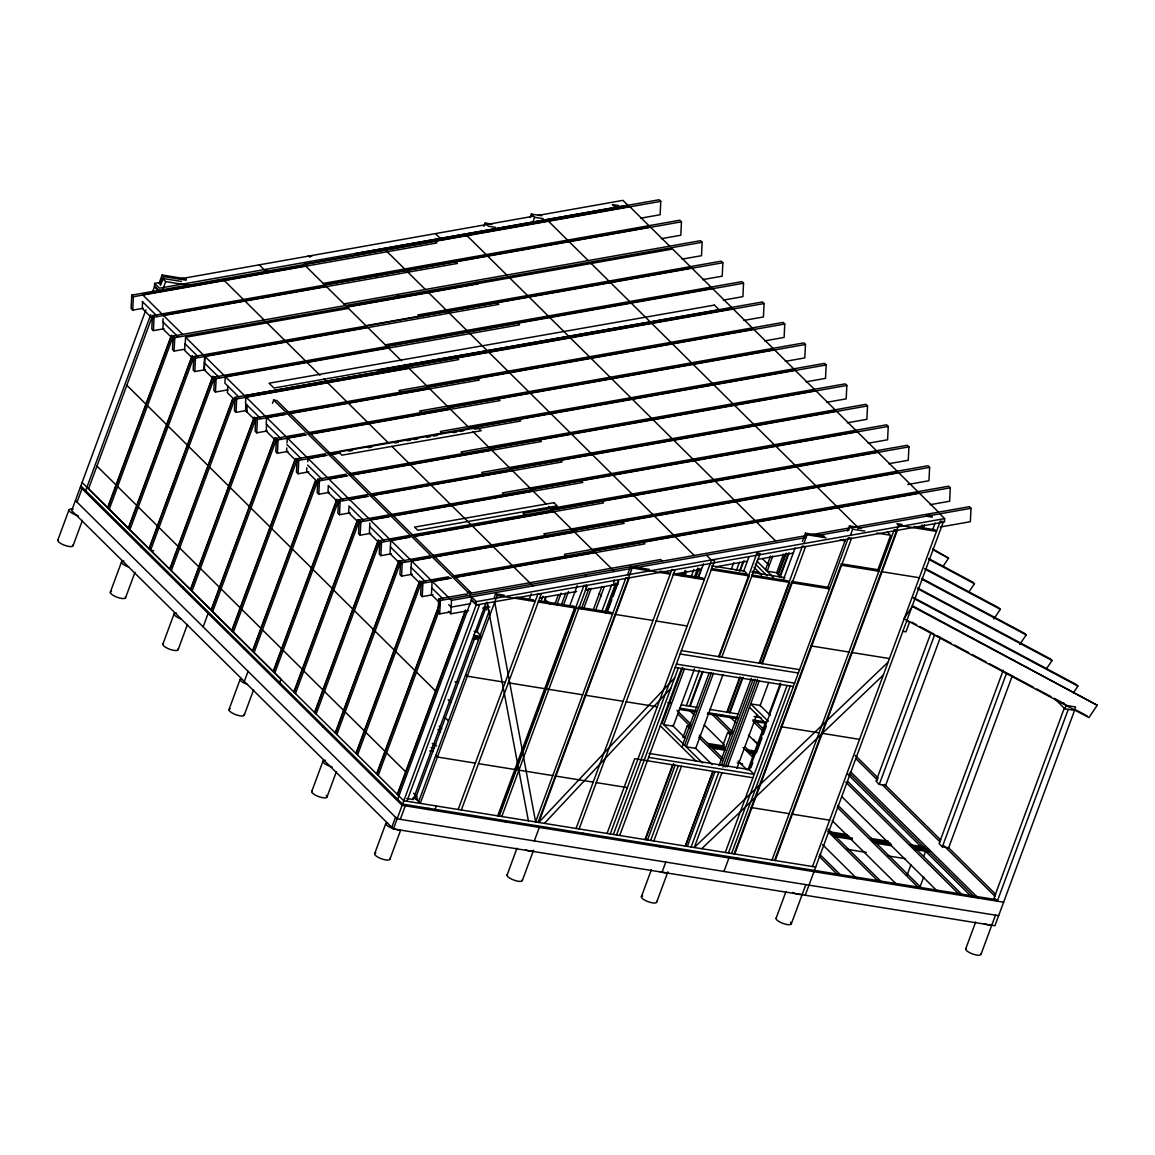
<?xml version="1.0" encoding="UTF-8"?>
<svg xmlns="http://www.w3.org/2000/svg" width="1155" height="1155" viewBox="0 0 1155 1155"><rect width="100%" height="100%" fill="white"/><g stroke="black" fill="none" stroke-linecap="round" stroke-linejoin="round"><path stroke-width="1.5" d="M640.606 218.208L660.126 214.743L660.776 201.345L131.742 295.131L131.093 308.544L132.71 310.146L143.364 308.255M132.71 310.146L133.359 296.734L131.742 295.131M142.57 301.744L142.238 308.457L153.153 319.256M661.31 238.681L680.815 235.23L681.464 221.818L152.446 315.604L151.796 329.016L153.413 330.619L164.053 328.727M159.953 282.455L154.626 283.394L154.467 286.743L159.318 291.551M153.413 330.619L154.063 317.206L152.446 315.604M163.1 318.549L162.927 321.899L177.812 336.625M163.259 322.216L162.927 328.93L173.842 339.729M681.999 259.153L701.504 255.703L702.153 242.29L173.135 336.076L172.485 349.489L174.102 351.091L184.742 349.2M174.102 351.091L174.752 337.679L173.135 336.076M185.248 343.973L185.565 337.274L348.449 308.399M702.688 279.626L722.207 276.175L722.857 262.762L193.823 356.549L193.174 369.961L194.791 371.564L205.446 369.672M194.791 371.564L195.44 358.151L193.823 356.549M203.987 369.557L204.637 356.144L367.535 327.269M204.969 356.462L204.32 369.874L215.234 380.674M723.377 300.098L742.896 296.647L743.546 283.235L214.512 377.035L213.863 390.433L215.48 392.036L227.91 389.841M215.48 392.036L216.129 378.623L214.512 377.035M388.123 347.641L225.225 376.516L224.907 383.215L238.666 396.844M227.766 386.044L227.434 392.743L234.71 399.948M743.95 320.411L763.426 316.961L764.076 303.548L235.057 397.349L234.407 410.747L236.024 412.349L246.665 410.458M236.024 412.349L236.66 398.937L235.057 397.349M408.755 368.055L245.871 396.93L245.539 403.644L260.092 418.038M245.871 403.961L245.539 410.66L255.241 420.261M246.838 411.945L247.156 405.232M284.144 412.783L255.746 417.821L255.096 431.219L256.713 432.822L267.368 430.931M256.713 432.822L257.363 419.409L255.746 417.821M286.036 413.952L266.56 417.403L266.242 424.116L281.113 438.828M266.56 424.434L266.228 431.133L277.142 441.932M304.848 433.255L276.435 438.294L275.785 451.692L277.402 453.294L288.057 451.403M277.402 453.294L278.052 439.896L276.435 438.294M286.772 447.938L286.599 451.287L297.514 462.087M287.003 442.914L287.249 437.875L304.963 434.742M325.537 453.727L297.124 458.766L296.474 472.164L298.091 473.767L308.746 471.875M298.091 473.767L298.741 460.369L297.124 458.766M306.811 467.775L306.653 471.125L318.78 483.122M307.779 461.711L307.937 458.362L325.652 455.214M346.226 474.2L317.827 479.238L317.177 492.651L318.794 494.239L329.435 492.362M318.794 494.239L319.444 480.841L317.827 479.238M367.507 494.571L338.516 499.711L337.866 513.123L339.483 514.711L350.138 512.834M339.483 514.711L340.133 501.313L338.516 499.711M388.21 515.043L359.205 520.183L358.555 533.596L360.172 535.198L370.827 533.307M360.172 535.198L360.822 521.786L359.205 520.183M376.313 277.359L376.472 274.009L378.089 275.597M369.86 523.128L369.369 533.177L380.284 543.976M408.899 535.516L379.894 540.656L379.244 554.068L380.861 555.671L391.516 553.779M380.861 555.671L381.511 542.258L379.894 540.656M397.002 297.831L397.161 294.482L398.778 296.07M390.635 541.926L390.072 553.664L400.973 564.448M429.588 555.988L400.597 561.128L399.948 574.54L401.565 576.143L412.205 574.252M401.565 576.143L402.214 562.73L400.597 561.128M430.887 557.273L411.411 560.724L410.761 574.136L421.676 584.921M448.515 576.778L421.286 581.6L420.637 595.013L422.254 596.615L432.908 594.724M422.254 596.615L422.903 583.203L421.286 581.6M449.8 578.063L432.1 581.196L431.45 594.608L439.94 602.997M465.378 594.161L438.741 598.882L438.091 612.294L439.709 613.883L450.363 611.991M439.709 613.883L440.358 600.485L438.741 598.882M468.555 610.663L450.854 613.796L451.504 600.383L432.1 581.196M476.163 605.003L476.336 601.64L471.485 596.846L471.312 600.196L476.163 605.003L944.472 521.973L944.631 518.624L939.78 513.816M586.206 589.801L586.451 584.777M613.738 584.921L613.984 579.897M400.626 392.123L399.009 390.534L783.148 322.418L784.765 324.021L784.115 337.433L764.653 340.884M421.315 412.609L419.698 411.007L803.851 342.891L805.468 344.493L804.818 357.906L785.342 361.356M442.004 433.082L440.387 431.479L824.54 363.377L826.157 364.966L825.507 378.378L806.031 381.829M462.707 453.554L461.09 451.952L845.229 383.85L846.846 385.438L846.196 398.85L826.72 402.301M483.396 474.026L481.779 472.424L865.918 404.322L867.535 405.925L866.885 419.323L847.424 422.773M504.085 494.499L502.468 492.896L886.621 424.795L888.238 426.397L887.589 439.795L868.112 443.246M524.774 514.971L523.157 513.369L907.31 445.267L908.927 446.87L908.278 460.268L888.801 463.718M545.478 535.444L543.861 533.841L927.999 465.739L929.616 467.342L928.967 480.74L907.729 484.508M566.167 555.916L564.55 554.313L948.688 486.212L950.305 487.814L949.655 501.227L930.194 504.677M852.549 527.402L969.392 506.684L971.009 508.287L970.359 521.699L940.257 527.027M57.75 540.295L68.954 509.99M145.92 309.858L71.697 510.64L393.407 828.943L994.903 925.776L1074.569 710.397L1064.867 708.795L1055.944 699.973M152.807 291.248L154.683 286.166L159.534 290.973M77.053 502.136L82.034 488.666M159.043 283.423L162.162 275.005L186.302 278.889M159.996 284.996L162.436 278.413L181.393 281.459M160.661 285.011L163.779 276.594L162.162 275.005M85.658 490.644L150.756 314.665M88.531 488.825L152.359 316.253M162.624 289.847L165.67 281.603L162.436 278.413M73.068 545.651L82.409 520.4M107.603 507.709L171.359 335.34M107.993 507.839L171.763 335.441M109.22 509.297L172.976 336.942M128.292 528.182L192.048 355.812M128.681 528.326L192.452 355.913M129.909 529.77L193.751 357.198M110.288 592.284L121.506 561.98M141.155 547.152L141.603 545.954M125.606 597.64L134.947 572.389M148.981 548.654L212.737 376.285M149.37 548.798L213.155 376.386M214.44 377.671L150.598 550.256L153.759 550.762M169.684 569.126L232.805 398.461M170.074 569.271L233.223 398.547M171.301 570.729L235.057 398.36M183.01 588.574L183.457 587.361M162.826 644.273L174.044 613.955M190.373 589.599L254.129 417.244M190.763 589.743L254.533 417.345M191.99 591.201L255.833 418.615M178.144 649.63L187.485 624.364M272.45 403.427L273.692 400.063L276.853 400.568L470.85 592.515L469.609 595.879M203.15 626.891L208.131 613.421M211.062 610.071L274.818 437.716M211.452 610.215L275.222 437.817M212.679 611.674L276.521 439.088M231.751 630.543L294.886 459.878M232.141 630.688L295.925 458.29M233.368 632.146L297.21 459.56M244.282 649.197L244.73 647.984M228.95 709.69L240.153 679.385M252.454 651.016L315.575 480.35M252.844 651.16L315.994 480.437M254.071 652.618L317.827 480.263M244.311 681.421L248.051 671.315M244.268 715.046L253.609 689.795M273.143 671.488L336.899 499.133M273.533 671.633L336.683 500.909M274.76 673.091L337.967 502.194M279.654 682.591L280.954 679.227L82.063 482.472M293.832 691.961L357.588 519.606M294.222 692.105L357.992 519.707M295.449 693.563L359.219 521.165M483.959 226.337L485.187 223.016L492.088 224.128M314.521 712.433L378.291 540.078M314.853 712.765L378.623 540.352M316.138 714.035L379.923 541.637M323.183 727.26L323.631 726.047M311.72 791.579L322.924 761.275M335.224 732.905L398.98 560.55M335.542 733.237L399.312 560.825M336.841 734.508L399.991 563.799M530.131 217.429L531.372 214.079L541.709 215.74M533.365 220.619L534.606 217.284L531.372 214.079M327.038 796.936L336.379 771.684M355.913 753.392L419.669 581.023M356.231 753.71L420.016 581.297M357.53 754.98L421.301 582.582M376.602 773.864L439.737 603.184M376.934 774.182L439.449 605.148M378.219 775.453L438.886 611.471M466.447 595.374L467.688 591.995L273.692 400.063M374.61 853.805L385.813 823.501M397.291 794.337L465.436 610.143L467.053 611.746M397.623 794.654L465.754 610.461M397.667 799.303L471.529 599.618L476.38 604.426L479.542 604.931L406.921 801.238M391.79 827.341L395.53 817.235M393.407 828.943L476.38 604.426M400.309 819.343L405.29 805.872M389.928 859.161L400.511 830.532M485.793 603.256L413.172 799.563L406.849 798.553M486.342 606.389L476.943 631.756L480.581 635.365M480.35 637.791L475.181 636.954L415.396 798.581L420.247 803.389L497.184 595.403L495.567 593.8L494.326 597.164M418.63 801.787L489.345 610.634M428.346 809.54L428.794 808.327M435.117 809.352L436.373 805.973M528.831 600.6L531.314 593.843M458.174 809.496L538.042 593.583L541.204 594.089L461.336 810.001M540.915 601.668L542.922 596.269M544.077 602.174L545.94 597.149M555.151 603.358L558.269 594.926M556.768 604.96L561.128 593.15M561.272 605.076L565.647 593.28M563.51 604.989L568.505 591.504M569.762 605.798L577.24 585.599M497.69 815.849L574.627 607.862L573.01 606.26M498.628 816.008L583.954 585.354L587.115 585.859L501.79 816.513M499.263 816.109L576.201 608.122M581.456 608.656L588.949 588.415M583.694 608.57L591.187 588.328M505.471 821.956L505.919 820.743M593.179 610.1L601.914 586.48M595.72 610.028L604.397 586.552M601.813 611.471L611.731 584.647M507.045 875.129L517.007 848.189M604.975 611.977L615.803 583.03M606.144 613.392L618.604 579.709M607.443 611.601L611.803 599.806M613.06 596.428L618.618 581.196M627.555 574.699L630.616 566.412L649.586 569.473M538.143 822.36L632.233 568.015L630.616 566.412M534.317 840.927L539.313 827.456M522.363 880.485L533.567 850.181M576.071 828.467L671.864 569.531L675.025 570.036L579.103 828.958M582.596 834.372L583.044 833.159M681.479 575.84L682.721 572.476M683.385 575.45L685.247 570.397M683.717 575.753L685.579 570.7M684.67 576.489L686.532 571.436M691.383 576.244L693.881 569.502M694.545 576.749L697.779 568.015M695.411 578.554L699.165 568.433M697.663 578.467L701.403 568.347M698.501 577.385L703.496 563.857M607.054 833.462L634.701 758.705L752.916 777.734M610.215 833.968L711.48 560.204L706.629 555.411M613.377 834.473L714.642 560.724L711.48 560.204M616.539 834.978L678.317 667.965M619.701 835.498L681.479 668.485M662.162 723.073L682.764 667.402M684.381 669.005L663.779 724.676L673.264 726.192L694.487 668.846M731.288 569.328L733.786 562.586M686.388 705.662L699.482 670.218M736.312 570.657L739.431 562.225M689.535 706.167L702.399 671.402M739.474 571.176L742.809 562.153M690.17 706.268L703.034 671.503M740.326 570.671L744.065 560.579M743.488 571.667L749.046 556.638M644.981 839.57L672.629 764.812M682.894 737.655L687.254 725.874L690.416 726.38M673.538 763.614L645.89 838.371L647.507 839.974L675.155 765.216M682.995 743.632L709.199 672.788M682.071 747.372L683.37 744.008M684.612 745.235L711.437 672.701M650.669 840.479L678.317 765.722M718.684 656.632L756.987 553.086L760.134 553.591L721.846 657.137M719.305 656.733L749.205 575.912L711.278 569.805M713.516 673.062L686.229 746.837L695.714 748.353L723.001 674.592M653.831 840.984L681.479 766.241M641.372 896.742L651.348 869.816M659.722 846.788L660.169 845.576M765.563 569.588L770.558 556.089M772.796 556.003L767.18 571.191L776.665 572.721L783.538 554.155M662.075 872.184L665.814 862.092M721.355 716.143L721.803 714.931M726.841 712.173L739.907 676.83M777.878 574.179L785.357 553.981M656.69 902.113L667.908 871.808M727.477 712.274L740.326 677.494M778.253 575.002L786.353 553.115M729.368 712.577L742.232 677.812M779.524 576.98L788.244 553.418M730.003 712.678L743.069 677.335M780.419 576.374L789.139 552.812M783.364 579.752L795.116 547.975M712.751 771.699L685.724 844.781L687.341 846.384L714.988 771.627M685.435 846.081L713.097 771.323M730.884 732.891L727.722 732.385L722.741 745.856L725.297 748.382M719.045 765.563L751.299 678.389M802.407 541.45L805.468 533.177L824.439 536.223M691.123 846.99L718.785 772.247M721.283 765.491L753.132 679.385M759.138 663.143L802.436 546.084L805.598 546.604L762.3 663.649M804.024 543.052L807.085 534.779L805.468 533.177M759.773 663.244L789.659 582.438L751.732 576.331M722.929 767.021L755.384 679.284M761.665 663.548L791.565 582.741L829.492 588.848L827.875 587.245L845.027 540.887L843.41 539.284M721.947 772.753L694.285 847.496L888.108 662.133M725.167 766.92L757.622 679.198M727.405 766.833L759.239 680.8M736.89 768.364L756.857 714.382M759.99 705.95L768.725 682.331M748.079 769.461L765.289 722.943M769.129 713.718L780.405 683.24M749.119 770.082L780.953 684.049M750.923 767.729L752.771 762.748M756.453 752.786L761.997 737.828M763.224 734.508L766.285 726.206M725.268 852.491L787.046 685.478M728.43 852.996L790.208 685.983M847.611 531.011L849.474 525.958L861.543 527.907M723.968 871.448L728.949 857.977M731.591 853.502L848.391 537.725L851.553 538.23L734.753 854.021M850.831 534.216L852.708 529.163L849.474 525.958M734.118 853.92L840.941 565.113L878.883 571.22L877.266 569.617L841.057 563.784M736.847 859.205L737.294 857.992M877.555 570.628L890.635 535.27L876.847 533.047M772.045 860.013L894.23 529.697L897.392 530.203L775.207 860.533M774.572 860.432L898.547 525.265L896.944 523.663L902.113 524.5M776.03 918.427L785.992 891.487M920.954 528.283L922.21 524.904M923.192 528.196L924.448 524.818M932.677 529.712L935.175 522.984M791.348 923.783L801.931 895.168M802.09 894.735L805.829 884.629M812.499 866.539L940.271 521.122L943.433 521.627L805.252 895.241M930.815 633.171L876.053 781.213L879.287 784.418L885.611 785.443L940.372 637.387M879.287 784.418L934.669 634.687M907.151 874.956L910.891 864.85M923.726 856.303L925.588 851.249L972.091 897.262M919.972 887.04L923.711 876.948M1003.204 670.304L939.102 843.598L942.336 846.803L948.659 847.813L1012.141 676.209M942.336 846.803L1006.438 673.509M965.681 948.962L975.643 922.022M1064.39 707.871L994.065 897.984L997.299 901.189L1068.245 709.387M1064.867 708.795L1066.108 705.431L1063.567 702.904M980.999 954.319L995.48 915.164M1074.352 710.325L1075.594 706.947L1066.108 705.431M943.029 566.398L948.573 558.154L932.735 548.957M968.886 591.981L974.445 583.751L972.828 582.149L928.577 558.5M993.834 618.95L1000.317 609.349L998.7 607.747L925.978 568.895M1019.692 644.548L1026.174 634.932L1024.557 633.33L921.82 578.438M1046.488 668.759L1052.046 660.53L1050.429 658.928L917.648 587.982M1073.284 692.986L1077.904 686.113L1076.287 684.525L913.49 597.525M1097.25 705.257L1088.92 717.616L903.975 618.791L912.306 606.447L1097.25 705.257L912.277 605.682M544.424 823.371L670.737 688.438M674.621 677.942L538.779 822.461L629.1 578.28L625.952 577.76L535.617 821.956L494.658 601.726M701.72 848.694L883.358 674.968M179.458 278.99L532.455 216.404M537.782 215.465L622.935 200.364L627.786 205.171L159.477 288.187L154.626 283.394M305.454 265.852L142.57 294.727L161.96 313.915M133.359 296.734L436.749 242.954L435.132 241.352M323.241 283.437L679.847 220.215L681.464 221.818M324.526 284.722L650.308 226.958L669.698 246.159M326.143 286.325L163.259 315.2L182.663 334.387M154.063 317.206L457.438 263.427L455.821 261.824M343.93 303.909L700.536 240.688L702.153 242.29M174.752 337.679L478.127 283.899L476.51 282.296M365.918 325.667L691.686 267.917M195.44 358.151L498.816 304.371L497.199 302.769M385.308 344.869L741.929 281.632L743.546 283.235M386.506 346.038L712.274 288.288L731.678 307.475M216.129 378.623L519.519 324.844L517.902 323.241M407.138 366.453L732.92 308.703L752.309 327.89M407.513 366.828L244.629 395.717L225.225 376.516M236.66 398.937L458.607 359.595L456.99 357.992M427.826 386.925L753.609 329.175L773.013 348.362M286.512 412.364L784.765 324.021M289.573 413.331L429.443 388.528M257.363 419.409L285.761 414.385M289.313 413.75L479.296 380.067L477.679 378.465M448.53 407.397L774.298 349.647L793.702 368.835M308.399 432.62L805.468 344.493M310.262 433.804L450.147 409M278.052 439.896L306.465 434.858M310.016 434.222L499.985 400.54L498.368 398.937M469.219 427.87L794.986 370.12L814.391 389.307M327.905 453.309L826.157 364.966M329.189 454.594L339.815 452.702M348.666 451.129L352.203 450.508M368.142 447.678L371.679 447.057M394.707 442.971L398.244 442.351M407.094 440.777L410.631 440.142M414.183 439.521L417.72 438.9M426.57 437.326L430.108 436.691M433.645 436.07L437.196 435.435M453.121 432.62L456.673 431.984M460.21 431.364L463.747 430.728M298.741 460.369L327.154 455.33M330.705 454.695L339.584 453.121M474.517 429.198L520.674 421.012L519.057 419.409M489.908 448.357L815.69 390.592L835.079 409.78M348.593 473.781L846.846 385.438M346.341 475.687L328.641 478.834L348.03 498.022M349.878 475.066L491.525 449.945M319.444 480.841L347.843 475.802M351.394 475.167L541.377 441.484L539.76 439.896M510.597 468.829L836.379 411.065L855.783 430.266M370.466 494.051L867.535 405.925M367.03 496.159L349.33 499.306L368.734 518.494M370.582 495.538L512.214 470.417M340.133 501.313L368.532 496.275M372.083 495.639L562.066 461.957L560.449 460.369M531.3 489.301L857.068 431.537L876.472 450.739M391.17 514.524L888.238 426.397M532.917 490.889L370.019 519.779L389.423 538.966M360.822 521.786L389.235 516.747M392.787 516.112L582.755 482.444L581.138 480.841M551.989 509.774L877.757 452.009L897.161 471.211M411.859 534.996L908.927 446.87M410.184 536.801L390.722 540.251L410.112 559.439M413.735 536.165L553.606 511.376M381.511 542.258L409.924 537.219M413.476 536.599L603.444 502.916L601.827 501.313M572.678 530.246L898.46 472.482L917.85 491.684M432.548 555.468L929.616 467.342M434.424 556.638L574.295 531.849M402.214 562.73L430.613 557.692M434.165 557.071L624.148 523.388L622.531 521.786M593.367 550.718L919.149 492.954L938.553 512.156M453.236 575.941L950.305 487.814M455.113 577.11L594.984 552.321M422.903 583.203L451.302 578.164M454.853 577.543L644.837 543.861L643.22 542.258M468.93 593.526L660.674 559.525L662.291 561.128M440.358 600.485L805.757 535.703M811.07 534.751L850.022 527.849M451.504 600.383L631.135 568.549M636.419 567.61L804.963 537.725M818.765 535.27L849.315 529.856M857.703 528.369L971.009 508.287M476.336 601.64L944.631 518.624M470.648 603.646L451.172 607.097L448.746 604.7M482.718 608.151L489.807 606.895M539.371 598.102L576.562 591.504M585.412 589.945L618.069 584.156M674.722 574.107L701.273 569.401M715.436 566.888L747.299 561.243M757.925 559.352L793.326 553.072M618.647 205.561L612.323 204.536L613.94 206.139L618.676 206.904M534.606 217.284L543.225 218.67M495.322 227.333L488.421 226.221L485.187 223.016M311.807 256.165L308.371 255.616L309.988 257.204M267.368 270.256L264.206 269.75L259.37 264.957M217.718 279.568L220.879 280.073M163.779 276.594L186.186 280.203M165.67 281.603L191.528 285.776M932.258 515.809L925.949 514.798L927.566 516.401L932.302 517.166M914.183 526.435L934.871 529.77L936.488 531.372L898.547 525.265M852.708 529.163L864.777 531.098M807.085 534.779L826.056 537.826M839.844 540.049L845.027 540.887M881.409 571.624L919.337 577.731M752.295 571.321L758.618 572.331L761.102 574.8M711.596 565.849L744.354 571.119L746.505 573.255M752.049 572.36L784.808 577.63M711.379 568.491L747.588 574.324M751.847 575.002L788.042 580.835M791.666 581.413L828.51 587.346M659.924 571.133L668.543 572.519L670.16 574.122L632.233 568.015M673.307 573.284L702.688 578.02L704.305 579.622L673.192 574.613M906.531 621.231L909.692 621.736L905.953 631.843L902.806 631.323M495.567 593.8L504.186 595.186M516.256 597.135L533.495 599.907L535.111 601.51L497.184 595.403M538.389 600.687L574.584 606.519M578.179 607.097L610.937 612.367L612.554 613.969L538.273 602.015M615.081 614.373L653.008 620.48M656.04 620.971L687.153 625.981M811.055 645.919L848.983 652.026M851.509 652.445L889.437 658.552M467.688 591.995L470.85 592.515M681.378 650.626L799.592 669.655M680.136 653.99L798.35 673.019M474.156 631.309L477.708 631.886M676.397 664.096L794.611 683.125M675.155 667.46L793.37 686.489M473.666 635.25L480.783 636.391M472.424 638.614L475.976 639.191M667.763 702.659L671.214 703.207M681.363 704.853L697.317 707.423M709.733 709.415L738.088 713.978M754.042 716.548L761.131 717.688M679.732 708.159L696.075 710.787M707.784 712.664L737.569 717.472M752.8 719.912L765.621 721.976M679.284 709.372L695.065 711.899M707.336 713.877L737.121 718.684M752.901 721.211L765.173 723.189M505.226 682.316L467.284 676.209L465.667 674.607M508.388 682.822L582.654 694.79M585.195 695.195L623.123 701.302M626.154 701.792L657.253 706.788M781.155 726.74L819.083 732.848M821.624 733.252L859.551 739.359M455.07 681.854L458.564 682.417M707.669 743.43L723.665 746M746.765 749.725L755.644 751.154M709.285 745.033L725.282 747.603M748.267 751.299L755.486 752.468M709.127 746.347L725.109 748.916M749.884 752.901L755.327 753.782M712.519 748.223L724.95 750.23M737.208 762.906L742.55 763.758M649.023 753.421L749.306 769.577L754.157 774.37L648.59 757.377M432.288 743.531L435.796 744.094M433.125 745.192L436.677 745.769M431.003 747.53L434.569 748.108M429.761 750.894L433.327 751.472M475.326 763.137L437.399 757.03L435.781 755.428M478.488 763.643L552.769 775.597M555.295 776.001L593.222 782.108M596.254 782.599L627.367 787.609M751.27 807.547L789.197 813.654M791.724 814.073L829.651 820.18M829.723 831.802L847.481 834.661M870.596 838.386L888.368 841.244M909.692 844.68L923.899 846.962M831.326 833.405L849.098 836.263M871.982 839.945L889.971 842.847M911.309 846.269L928.678 849.069M832.842 834.978L852.491 838.14M871.823 841.259L891.588 844.435M912.58 847.813L930.295 850.672M834.56 836.595L852.332 839.454M875.447 843.179L891.429 845.749M914.543 849.474L928.75 851.755M846.817 849.272L866.366 852.419M887.704 855.855L905.462 858.714M412.638 798.148L417.792 798.971M815.661 867.044L403.759 800.733L86.914 487.222M996.693 899.745L402.518 804.097L80.821 485.851M402.07 805.309L1003.623 902.199M998.642 915.67L397.147 818.837L75.436 500.534M932.778 549.708L948.573 558.154M928.606 559.265L974.445 583.751M924.433 568.809L1000.317 609.349M921.849 579.189L1026.174 634.932M917.691 588.732L1052.046 660.53M913.518 598.29L1077.904 686.113M911.844 622.271L916.594 624.797M919.755 626.486L933.976 634.095M937.138 635.784L951.359 643.378M954.521 645.068L968.756 652.676M971.918 654.365L986.139 661.959M989.301 663.649L1033.552 687.297M1036.714 688.986L1050.949 696.581M1054.111 698.27L1063.596 703.337M1076.243 710.094L1087.303 716.013M660.776 201.345L659.159 199.743L355.783 253.523L357.4 255.125M722.857 262.762L721.24 261.16L417.865 314.954L419.467 316.557M764.076 303.548L762.459 301.946L378.32 370.062L379.937 371.65M649.009 225.687L629.619 206.485L303.837 264.25L345.547 305.512M711.09 287.104L672.614 249.032L346.832 306.797L401.464 360.836M887.401 532.065L889.552 534.202M548.163 220.923L567.567 240.125M568.866 241.409L588.256 260.597M591.172 263.47L629.648 301.542M630.832 302.726L650.236 321.913M651.463 323.14L670.867 342.328M672.167 343.613L691.556 362.8M692.856 364.085L712.26 383.272M713.545 384.557L732.949 403.759M734.234 405.03L753.638 424.231M754.937 425.502L774.326 444.704M775.626 445.974L795.03 465.176M796.315 466.447L815.719 485.649M817.004 486.919L836.408 506.121M837.707 507.406L857.097 526.593M466.721 235.375L486.125 254.562M487.41 255.847L506.814 275.034M509.73 277.922L548.206 315.979M549.39 317.163L568.794 336.35M570.021 337.578L589.425 356.765M590.725 358.05L610.114 377.237M611.414 378.522L630.803 397.724M632.103 398.995L651.507 418.197M652.792 419.467L672.196 438.669M673.495 439.94L692.885 459.141M694.184 460.412L713.588 479.614M714.873 480.899L734.277 500.086M735.562 501.371L754.966 520.558M756.265 521.843L775.655 541.031M435.666 233.786L440.517 238.594M762.603 558.847L768.985 565.156M776.636 572.736L781.747 577.789M756.944 561.099L773.532 577.514M755.226 563.972L767.18 575.84M753.984 567.336L761.679 574.945M385.279 249.812L404.683 269M405.968 270.284L425.372 289.472M428.288 292.359L466.764 330.417M467.948 331.601L487.352 350.788M488.579 352.015L507.983 371.217M509.268 372.488L528.672 391.689M529.972 392.96L549.361 412.162M550.661 413.432L570.065 432.634M571.35 433.905L590.754 453.106M592.039 454.377L611.443 473.579M612.742 474.864L632.131 494.051M633.431 495.336L652.835 514.524M654.12 515.809L673.524 534.996M674.809 536.281L694.213 555.468M438.553 335.426L440.171 337.029M855.234 755.384L878.204 778.109M884.586 784.433L940.748 839.988M948.399 847.568L995.624 894.288M855.898 758.662L877.598 780.13M882.709 785.183L940.141 842.009M943.967 845.792L995.018 896.309M850.542 771.771L978.603 898.475M849.272 773.114L925.516 848.564M927.133 850.167L974.17 896.699M847.756 774.24L920.737 846.456M847.626 781.386L961.552 894.086M845.749 782.137L958.39 893.58M770.226 715.364L760.178 705.431L750.692 703.9L768.277 721.298M405.087 364.431L469.536 428.202M472.857 431.479L546.243 504.085M548.668 506.496L614.388 571.508M842.053 796.878L936.763 890.592M749.451 707.264L765.765 723.42M755.356 720.98L764.191 729.729M753.464 721.731L762.3 730.465M837.895 805.266L921.084 887.574M837.288 807.287L917.922 887.069M729.541 716.461L735.865 722.698M748.483 735.186L758.575 745.192M585.239 574.786L586.856 576.388M832.307 820.757L896.309 884.066M598.94 593.367L601.466 595.865M714.902 714.469L732.573 731.952M711.74 713.963L731.938 733.945M744.961 746.823L753.912 755.688M828.149 829.146L880.63 881.063M727.722 732.385L730.278 734.912M743.069 747.588L753.32 757.709M827.558 831.167L877.468 880.558M690.344 711.191L694.141 714.945M704.232 724.936L724.43 744.917M738.088 761.058L747.054 769.923M822.562 844.637L857.125 878.825M676.974 710.455L690.849 724.199M677.595 713.689L690.214 726.177M699.381 735.244L722.424 758.041M819.689 854.281L840.176 874.552M687.254 725.874L689.824 728.401M698.775 737.265L721.817 760.062M819.097 856.303L837.014 874.046M224.012 280.29L243.402 299.477M244.701 300.762L264.105 319.949M267.007 322.837L305.483 360.894M306.681 362.078L320.007 375.274M323.645 378.869L326.071 381.265M327.313 382.493L346.717 401.695M348.002 402.965L367.406 422.167M368.69 423.437L388.094 442.639M391.819 446.321L408.783 463.112M410.083 464.382L429.487 483.584M430.772 484.869L450.176 504.056M451.461 505.341L470.865 524.529M472.164 525.814L491.554 545.001M492.853 546.286L512.257 565.474M513.542 566.759L532.946 585.946M695.426 748.079L712.086 764.567M544.756 599.041L549.867 604.094M672.383 725.326L685.146 737.958M661.627 722.539L702.615 763.036M660.386 725.903L696.234 761.333M483.931 607.357L486.472 609.869M185.565 337.274L224.041 375.346M245.871 396.93L265.26 416.132M266.56 417.403L285.964 436.604M287.249 437.875L306.653 457.077M307.937 458.362L327.341 477.549M411.411 560.724L430.801 579.911M142.238 301.426L157.109 316.138M198.256 356.852L184.916 343.656L184.598 350.355L194.3 359.956M204.32 362.843L219.19 377.57M286.931 444.588L301.484 458.983M307.62 465.061L322.173 479.455M342.862 499.927L328.309 485.533L327.991 492.232L338.906 503.031M363.551 520.4L349.012 506.006L348.68 512.705L359.595 523.504M369.701 526.478L384.254 540.872M390.39 546.95L404.943 561.344M411.079 567.423L425.632 581.817M431.782 587.895L442.683 598.694M475.181 636.954L478.415 640.159M448.429 611.399L450.854 613.796M448.169 699.713L450.71 702.226M126.833 385.279L146.223 404.467M147.522 405.752L166.926 424.939M168.211 426.224L187.615 445.426M188.9 446.696L208.304 465.898M209.604 467.169L228.993 486.371M230.293 487.641L249.697 506.843M250.982 508.113L270.386 527.315M271.67 528.586L291.074 547.788M292.374 549.073L311.763 568.26M313.063 569.545L332.467 588.732M333.694 590.191L353.084 609.378M354.383 610.663L373.787 629.865M375.072 631.135L394.476 650.337M395.761 651.608L415.165 670.81M416.464 672.08L435.854 691.282M445.296 717.775L448.53 720.965M439.203 726.134L441.759 728.661M437.962 729.498L440.517 732.025M96.933 466.086L116.337 485.288M117.622 486.558L137.026 505.76M138.326 507.045L157.715 526.232M159.015 527.517L178.419 546.705M179.704 547.99L199.108 567.177M200.393 568.462L219.797 587.65M221.096 588.935L240.485 608.122M241.785 609.407L261.189 628.594M262.474 629.879L281.878 649.081M283.163 650.352L302.567 669.553M303.794 670.997L323.198 690.199M324.483 691.484L343.887 710.672M345.186 711.956L364.576 731.144M365.875 732.429L385.279 751.616M386.564 752.901L405.968 772.089M413.533 793.225L417.345 796.993M80.417 487.064L402.128 805.367M528.384 820.801L487.064 602.13L489.359 614.518M247.43 684.496A8.128 2.425 20.3 0 1 241.381 678.519M244.109 714.324A8.128 2.425 20.3 0 1 235.216 714.44A8.128 2.425 20.3 0 1 230.163 708.823M78.222 515.722A8.128 2.425 20.3 0 1 69.401 511.131A8.128 2.425 20.3 0 1 73.126 509.225M72.909 544.929A8.128 2.425 20.3 0 1 65.012 545.42A8.128 2.425 20.3 0 1 58.111 539.76M533.206 850.715A8.128 2.425 20.3 0 1 525.525 849.936M522.204 879.764A8.128 2.425 20.3 0 1 514.307 880.24A8.128 2.425 20.3 0 1 507.406 874.58M801.339 894.345A8.128 2.425 20.3 0 1 792.532 892.469M790.511 922.21A8.128 2.425 20.3 0 1 784.303 923.87A8.128 2.425 20.3 0 1 776.391 917.879M181.306 619.08A8.128 2.425 20.3 0 1 174.477 615.095A8.128 2.425 20.3 0 1 176.556 613.016M177.986 648.908A8.128 2.425 20.3 0 1 170.103 649.384A8.128 2.425 20.3 0 1 163.187 643.725M399.919 829.723A8.128 2.425 20.3 0 1 389.307 826.951A8.128 2.425 20.3 0 1 387.041 822.634M389.769 858.439A8.128 2.425 20.3 0 1 380.876 858.555A8.128 2.425 20.3 0 1 375.823 852.939M128.768 567.105A8.128 2.425 20.3 0 1 121.939 563.12A8.128 2.425 20.3 0 1 124.018 561.041M125.447 596.918A8.128 2.425 20.3 0 1 116.568 597.034A8.128 2.425 20.3 0 1 111.515 591.418M332.192 767.007A8.128 2.425 20.3 0 1 323.761 762.863A8.128 2.425 20.3 0 1 325.45 760.337M326.201 795.362A8.128 2.425 20.3 0 1 319.993 797.037A8.128 2.425 20.3 0 1 312.081 791.045M757.391 742.882A8.128 2.425 20.3 0 1 753.897 739.417M666.68 872.66A8.128 2.425 20.3 0 1 659.852 871.563M656.531 901.391A8.128 2.425 20.3 0 1 647.652 901.506A8.128 2.425 20.3 0 1 642.599 895.89M991.842 924.549A8.128 2.425 20.3 0 1 984.161 923.769M980.84 953.597A8.128 2.425 20.3 0 1 972.943 954.073A8.128 2.425 20.3 0 1 966.042 948.414M714.382 305.108L269.086 383.215L273.937 388.008L719.233 309.901L714.382 305.108M477.939 427.552L338.603 451.98L341.837 455.185L481.173 430.743L477.939 427.552M553.924 502.67L414.573 527.113L417.807 530.318L557.158 505.876L553.924 502.67"/></g></svg>
